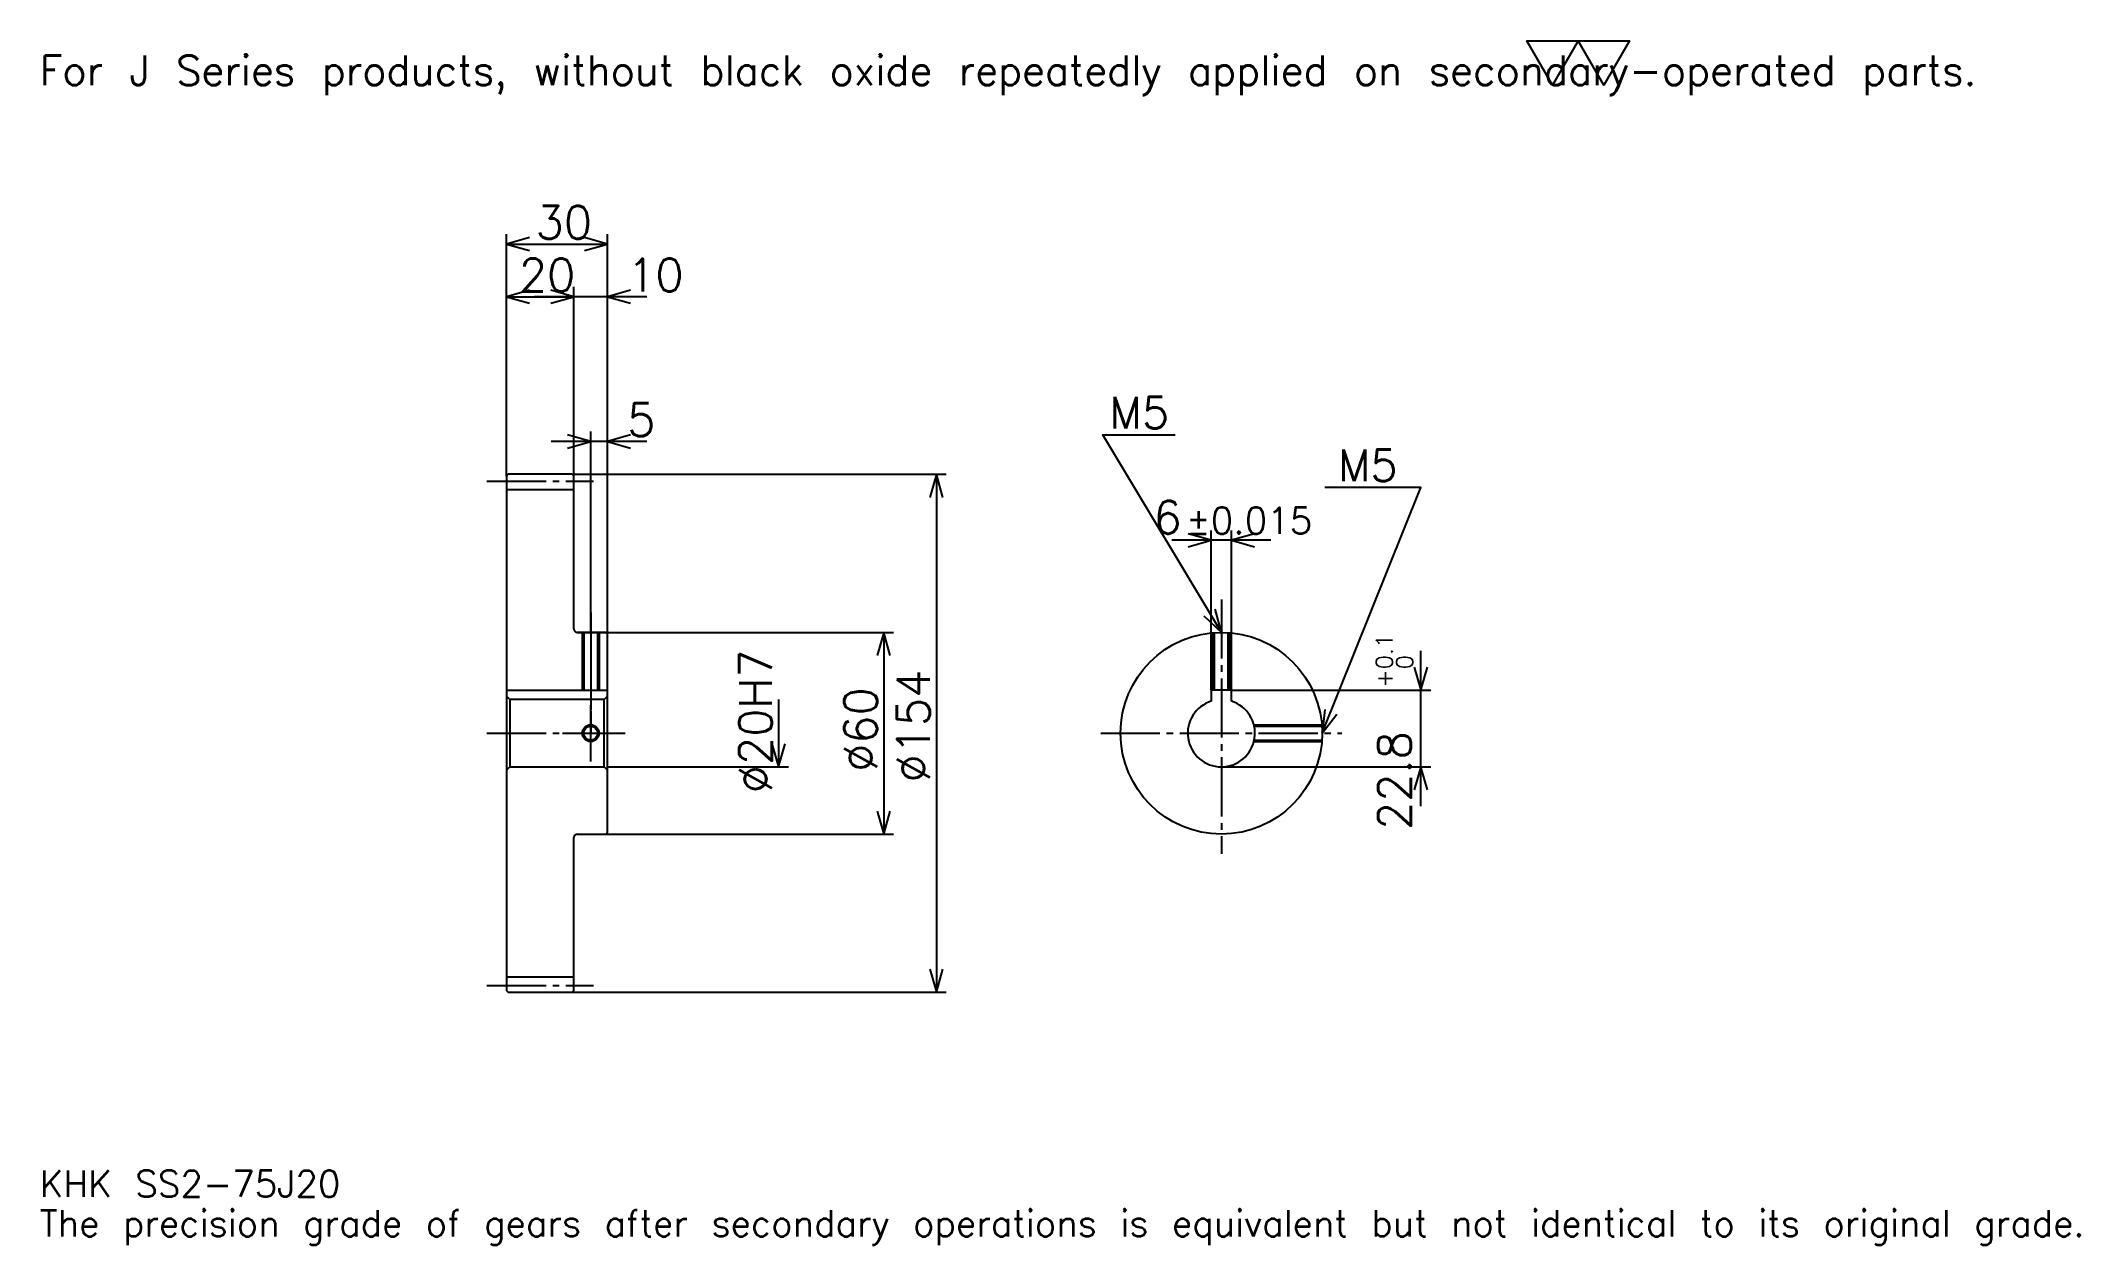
# Model space of a CAD drawing. Extents: x 20 to 627, y 7 to 365.
import ezdxf

# ---------------------------------------------------------------- set-up
doc = ezdxf.new("R2010")
doc.units = 0
doc.linetypes.add('DASHDOT', pattern=[23.478262, 17.608696, -1.956522, 1.956522, -1.956522])
doc.layers.get('0').update_dxf_attribs({"linetype": 'CONTINUOUS'})
doc.layers.add('DASHDOT', color=6, linetype='DASHDOT')
doc.styles.add('KANJI', font='TXT', dxfattribs={"bigfont": 'BIGFONT'})

msp = doc.modelspace()

# ---------------------------------------------------------------- linework, layer by layer
at = {"color": 5}
for p, q in [((158.478271, 236.456512), (158.478271, 307.869568)), ((158.478271, 304.934784), (188.478271, 304.934784)), ((188.478271, 236.456512), (188.478271, 307.869568)), ((178.478271, 236.456512), (178.478271, 292.217377)), ((158.478271, 289.282593), (178.478271, 289.282593)), ((200.217407, 289.282593), (166.739136, 289.282593)), ((183.478271, 236.456512), (183.478271, 249.173904)), ((200.217407, 246.23912), (171.739136, 246.23912)), ((158.478271, 235.956512), (158.478271, 236.456512)), ((177.978271, 236.456512), (188.478271, 236.456512)), ((178.478271, 235.956512), (178.478271, 236.456512)), ((183.478271, 189.456512), (183.478271, 236.456512)), ((183.478271, 189.456512), (183.478271, 236.456512)), ((188.478271, 236.456512), (289.239136, 236.456512)), ((188.478271, 188.956512), (188.478271, 236.456512)), ((286.304352, 236.456512), (286.304352, 82.456512)), ((368.086975, 172.256516), (368.086975, 219.782593)), ((374.086975, 172.256516), (374.086975, 219.782593)), ((385.826111, 216.847809), (356.347839, 216.847809)), ((179.478271, 189.456512), (188.478271, 189.456512)), ((188.478271, 189.456512), (273.586975, 189.456512)), ((270.652191, 189.456512), (270.652191, 129.456512)), ((430.434784, 137.717377), (430.434784, 183.995636)), ((374.086975, 172.256516), (433.369568, 172.256516)), ((239.347839, 169.456512), (239.347839, 149.456512)), ((188.478271, 149.456512), (242.282623, 149.456512)), ((371.086975, 149.456512), (433.369568, 149.456512)), ((179.478271, 129.456512), (188.478271, 129.456512)), ((188.478271, 129.456512), (273.586975, 129.456512)), ((177.978271, 82.456512), (188.478271, 82.456512)), ((188.478271, 82.456512), (289.239136, 82.456512))]:
    msp.add_line(p, q, dxfattribs=at)
at = {"color": 4}
for p, q in [((158.478271, 231.956512), (178.478271, 231.956512)), ((158.478271, 172.256516), (188.478271, 172.256516)), ((187.478271, 169.456512), (188.478271, 170.456512)), ((159.478271, 169.456512), (159.478271, 149.456512)), ((187.478271, 149.456512), (188.478271, 148.456512)), ((158.478271, 86.956512), (178.478271, 86.956512))]:
    msp.add_line(p, q, dxfattribs=at)
at = {"color": 7}
msp.add_lwpolyline([(469.565216, 352.17392), (461.934784, 365.399994), (492.456512, 365.399994), (484.82608, 352.17392), (477.195648, 365.399994), (469.565216, 352.17392)], dxfattribs=at)
at = {"color": 5}
for points in [[(165.326096, 306.891296), (158.478271, 304.934784), (165.326096, 302.978271)], [(181.630447, 302.978271), (188.478271, 304.934784), (181.630447, 306.891296)], [(165.326096, 291.239136), (158.478271, 289.282593), (165.326096, 287.32608)], [(171.630447, 287.32608), (178.478271, 289.282593), (171.630447, 291.239136)], [(171.630447, 287.32608), (178.478271, 289.282593), (171.630447, 291.239136)], [(195.326096, 291.239136), (188.478271, 289.282593), (195.326096, 287.32608)], [(176.630447, 244.282593), (183.478271, 246.23912), (176.630447, 248.195648)], [(195.326096, 248.195648), (188.478271, 246.23912), (195.326096, 244.282593)], [(371.086975, 189.456512), (335.869568, 248.152161), (357.391296, 248.152161)], [(288.260864, 229.608688), (286.304352, 236.456512), (284.347839, 229.608688)], [(401.086975, 159.456512), (430.434784, 232.5), (401.869568, 232.5)], [(361.239136, 214.891296), (368.086975, 216.847809), (361.239136, 218.804337)], [(380.934784, 218.804337), (374.086975, 216.847809), (380.934784, 214.891296)], [(365.886078, 194.321854), (371.086975, 189.456512), (369.241486, 196.335098)], [(272.608704, 182.608688), (270.652191, 189.456512), (268.695679, 182.608688)], [(428.478271, 179.10434), (430.434784, 172.256516), (432.391296, 179.10434)], [(401.824493, 166.54007), (401.086975, 159.456512), (405.455444, 165.081207)], [(237.391327, 156.304337), (239.347839, 149.456512), (241.304352, 156.304337)], [(432.391296, 142.608688), (430.434784, 149.456512), (428.478271, 142.608688)], [(268.695679, 136.304337), (270.652191, 129.456512), (272.608704, 136.304337)], [(284.347839, 89.304337), (286.304352, 82.456512), (288.260864, 89.304337)]]:
    msp.add_lwpolyline(points, dxfattribs=at)
at = {"color": 4}
for points in [[(178.478271, 190.456512), (178.478271, 235.956512), (177.978271, 236.456512), (158.978271, 236.456512), (158.478271, 235.956512), (158.478271, 148.456512)], [(179.478271, 129.456512), (187.978271, 129.456512), (188.478271, 129.956512), (188.478271, 188.956512), (187.978271, 189.456512), (179.478271, 189.456512)], [(180.978271, 189.456512), (180.978271, 172.256516)], [(181.413269, 189.456512), (181.413269, 172.256516)], [(185.543274, 189.456512), (185.543274, 172.256516)], [(185.978271, 189.456512), (185.978271, 172.256516)], [(368.586975, 172.256516), (368.586975, 189.352173)], [(369.021973, 172.256516), (369.021973, 189.385361)], [(373.151978, 172.256516), (373.151978, 189.385361)], [(373.586975, 172.256516), (373.586975, 189.352173)], [(158.478271, 148.456512), (159.478271, 149.456512), (187.478271, 149.456512), (187.478271, 169.456512), (159.478271, 169.456512), (158.478271, 170.456512)], [(374.086975, 168.995911), (374.086975, 172.256516), (368.086975, 172.256516), (368.086975, 168.995911)], [(380.769409, 161.956512), (400.982605, 161.956512)], [(380.871429, 161.521515), (401.015808, 161.521515)], [(380.769409, 156.956512), (400.982605, 156.956512)], [(380.871429, 157.39151), (401.015808, 157.39151)], [(158.478271, 148.456512), (158.478271, 82.956512), (158.978271, 82.456512), (177.978271, 82.456512), (178.478271, 82.956512), (178.478271, 128.456512)]]:
    msp.add_lwpolyline(points, dxfattribs=at)
for centre, radius in [((371.086975, 159.456512), 30), ((183.478271, 159.456512), 2.065)]:
    msp.add_circle(centre, radius, dxfattribs=at)
at = {"color": 7}
msp.add_circle((183.478271, 159.456512), 2.5, dxfattribs=at)
at = {"color": 4}
for centre, radius, start, end in [((179.478271, 190.456512), 1, 180, 270), ((371.086975, 159.456512), 10, 107.457602748, 72.542397252), ((179.478271, 128.456512), 1, 90, 180)]:
    msp.add_arc(centre, radius, start, end, dxfattribs=at)
at = {"layer": 'DASHDOT', "color": 7}
for p, q in [((152.608704, 234.456512), (184.347839, 234.456512)), ((371.086975, 199.23912), (371.086975, 123.586945)), ((183.478271, 189.456512), (183.478271, 159.456512)), ((152.608704, 159.456512), (194.347839, 159.456512)), ((335.217407, 159.456512), (406.956543, 159.456512)), ((152.608704, 84.456512), (184.347839, 84.456512))]:
    msp.add_line(p, q, dxfattribs=at)
for points in [[(183.478271, 195.32608), (183.478271, 166.386948)], [(183.478271, 151.086945), (183.478271, 167.82608)], [(175.108704, 159.456512), (191.847839, 159.456512)]]:
    msp.add_lwpolyline(points, dxfattribs=at)

# ---------------------------------------------------------------- texts
at = {"color": 7, "style": 'KANJI'}
for s, height, p in [('For J Series products, without black oxide repeatedly applied on secondary-operated parts.', 8.804348, (19.565218, 352.17392)), ('30', 9.782609, (167.119568, 306.5)), ('20', 9.782609, (162.119583, 290.847809)), ('10', 9.782609, (194.347839, 290.847809)), ('5', 9.782609, (194.347839, 247.804337)), ('M5', 9.391305, (337.826111, 250.108688)), ('M5', 9.391305, (405.782593, 234.456512)), ('6', 9.782609, (350.893738, 218.804337)), ('%%p0.015', 7.826087, (360.577301, 218.804337)), ('KHK SS2-75J20', 7.826087, (19.565218, 21.52174)), ('The precision grade of gears after secondary operations is equivalent but not identical to its original grade.', 7.826087, (19.565218, 9.782609))]:
    msp.add_text(s, height=height, dxfattribs=at).set_placement(p)
for s, height, p in [('%%c20H7', 9.782609, (237.391327, 141.603256)), ('0.1', 4.891304, (422.021729, 178.504059)), ('0', 4.891304, (428.086945, 178.504059)), ('%%c154', 9.782609, (284.347839, 144.782593)), ('+', 4.891304, (422.021729, 173.025787)), ('%%c60', 9.782609, (268.695679, 147.961945)), ('22.8', 9.782609, (427.5, 130.682785))]:
    msp.add_text(s, height=height, rotation=90, dxfattribs=at).set_placement(p)

doc.saveas('drawing.dxf')
